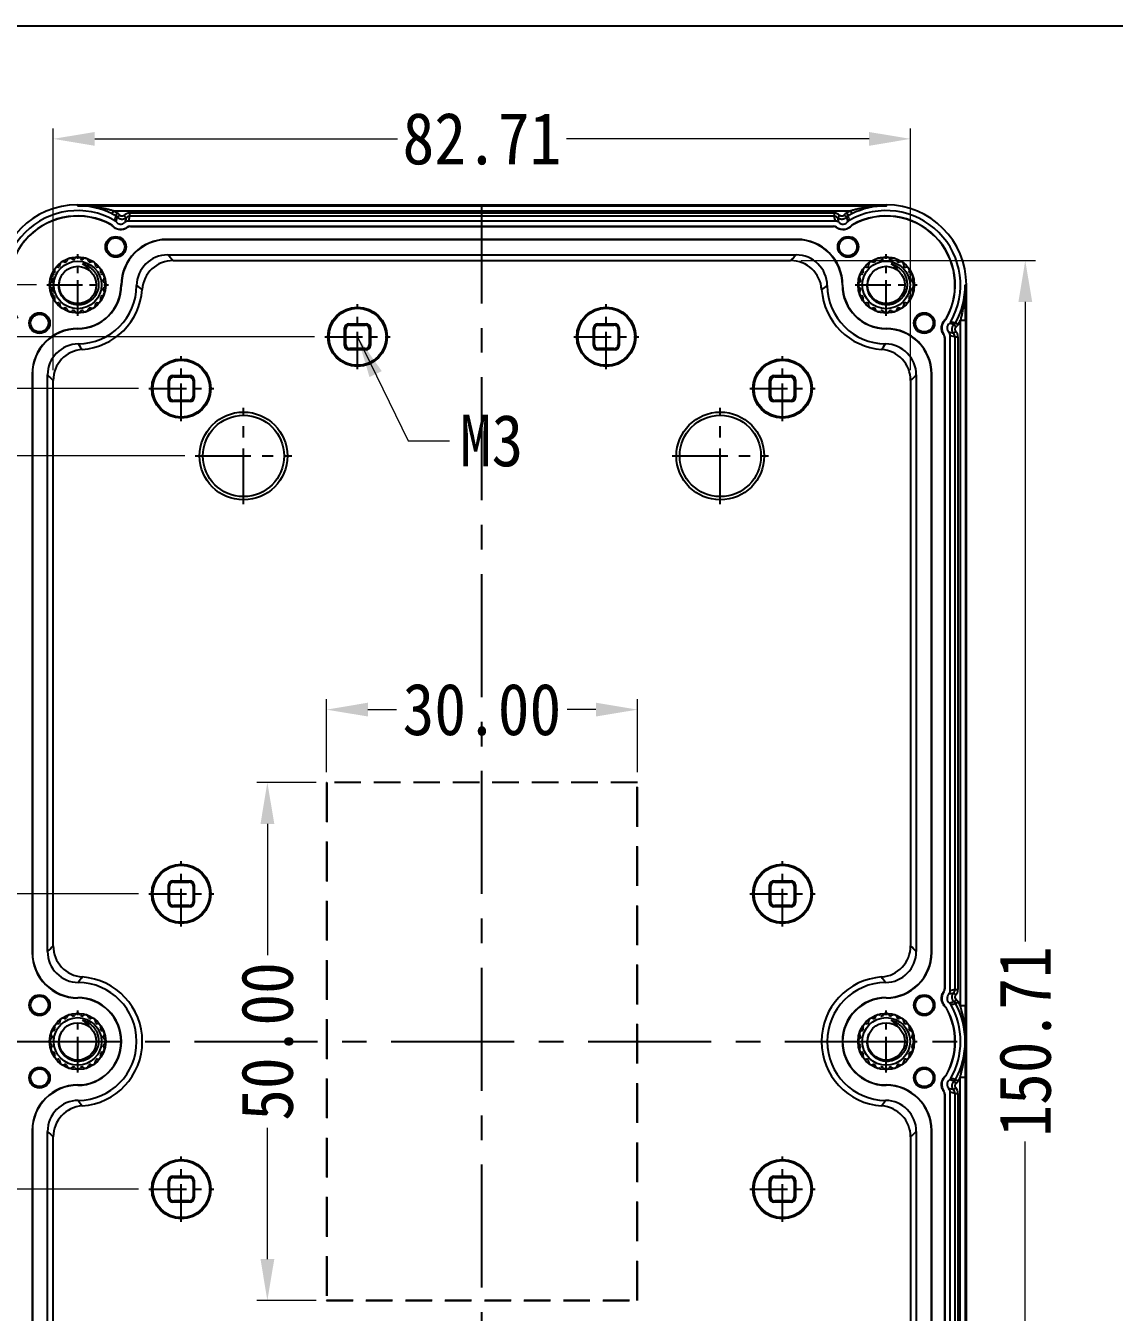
# Model space of a CAD drawing. Header units: millimetres. Extents: x 832 to 1628, y -1651 to -1095.
# Drawn here: x 1277.4 to 1382.4, y -1218.9 to -1094.7 of the extents above; entities that cross this region are included whole.
import ezdxf

# ---------------------------------------------------------------- set-up
doc = ezdxf.new("R2010")
doc.units = ezdxf.units.MM
doc.linetypes.add('CENTER', pattern=[50.8, 31.75, -6.35, 6.35, -6.35])
doc.linetypes.add('HIDDEN', pattern=[9.525, 6.35, -3.175])
doc.layers.add('dim', color=3, linetype='Continuous', lineweight=9)
doc.styles.add('FFS', font='simfang0.ttf', dxfattribs={"width": 0.9})
doc.dimstyles.new('YanXiu', dxfattribs={"dimtxt": 2.5, "dimasz": 2.2, "dimexe": 1, "dimexo": 0.6, "dimgap": 0.66, "dimtad": 0, "dimzin": 1, "dimdsep": 46, "dimtxsty": 'FFS', "dimcen": 0, "dimclrd": 256, "dimclre": 131, "dimclrt": 42, "dimazin": 0, "dimtfac": 1, "dimtofl": 0, "dimtmove": 0, "dimatfit": 3, "dimfxl": 1, "dimlwd": 5, "dimlwe": 5, "dimarcsym": 0})

# ---------------------------------------------------------------- blocks, each defined once
blk = doc.blocks.new('*D57')
at = {"layer": 'Defpoints', "color": 0}
for p in [(-15, 25), (-20.7, -25), (-15, -25)]:
    blk.add_point(p, dxfattribs=at)
at = {"layer": 'dim', "color": 131, "lineweight": 5}
for p, q in [((-16, 25), (-21.7, 25)), ((-16, -25), (-21.7, -25))]:
    blk.add_line(p, q, dxfattribs=at)
at = {"layer": 'dim', "lineweight": 5}
for p, q in [((-20.7, 21), (-20.7, 8.32)), ((-20.7, -21), (-20.7, -8.32))]:
    blk.add_line(p, q, dxfattribs=at)
at = {"layer": 'dim'}
for points in [[(-21.36, 21), (-20.03, 21), (-20.7, 25)], [(-21.36, -21), (-20.03, -21), (-20.7, -25)]]:
    blk.add_solid(points, dxfattribs=at)
at = {"layer": 'dim', "color": 42, "insert": (-20.7, 0), "char_height": 5, "attachment_point": 5, "rotation": 90, "style": 'FFS'}
blk.add_mtext('50.00', dxfattribs=at)
blk = doc.blocks.new('*D58')
at = {"layer": 'Defpoints', "color": 0}
for p in [(15, 32.02), (-15, 25), (15, 25)]:
    blk.add_point(p, dxfattribs=at)
at = {"layer": 'dim', "color": 131, "lineweight": 5}
for p, q in [((-15, 26), (-15, 33.02)), ((15, 26), (15, 33.02))]:
    blk.add_line(p, q, dxfattribs=at)
at = {"layer": 'dim', "lineweight": 5}
for p, q in [((-11, 32.02), (-8.24, 32.02)), ((11, 32.02), (8.24, 32.02))]:
    blk.add_line(p, q, dxfattribs=at)
at = {"layer": 'dim'}
for points in [[(-11, 32.69), (-11, 31.36), (-15, 32.02)], [(11, 32.69), (11, 31.36), (15, 32.02)]]:
    blk.add_solid(points, dxfattribs=at)
at = {"layer": 'dim', "color": 42, "insert": (0, 32.02), "char_height": 5, "attachment_point": 5, "style": 'FFS'}
blk.add_mtext('30.00', dxfattribs=at)
blk = doc.blocks.new('*D59')
at = {"layer": 'Defpoints', "color": 0}
for p in [(-32.14, 14.25), (-52.06, -14.25), (-32.14, -14.25)]:
    blk.add_point(p, dxfattribs=at)
at = {"layer": 'dim', "color": 131, "lineweight": 5}
for p, q in [((-33.14, 14.25), (-53.06, 14.25)), ((-33.14, -14.25), (-53.06, -14.25))]:
    blk.add_line(p, q, dxfattribs=at)
at = {"layer": 'dim', "lineweight": 5}
for p, q in [((-52.06, 10.25), (-52.06, 8.36)), ((-52.06, -10.25), (-52.06, -8.36))]:
    blk.add_line(p, q, dxfattribs=at)
at = {"layer": 'dim'}
for points in [[(-52.72, 10.25), (-51.39, 10.25), (-52.06, 14.25)], [(-52.72, -10.25), (-51.39, -10.25), (-52.06, -14.25)]]:
    blk.add_solid(points, dxfattribs=at)
at = {"layer": 'dim', "color": 42, "insert": (-52.06, 0), "char_height": 5, "attachment_point": 5, "rotation": 90, "style": 'FFS'}
blk.add_mtext('28.50', dxfattribs=at)
blk = doc.blocks.new('*D60')
at = {"layer": 'Defpoints', "color": 0}
for p in [(-27.66, 56.5), (-58.56, -56.5), (-27.66, -56.5)]:
    blk.add_point(p, dxfattribs=at)
at = {"layer": 'dim', "color": 131, "lineweight": 5}
for p, q in [((-28.66, 56.5), (-59.56, 56.5)), ((-28.66, -56.5), (-59.56, -56.5))]:
    blk.add_line(p, q, dxfattribs=at)
at = {"layer": 'dim', "lineweight": 5}
for p, q in [((-58.56, 52.5), (-58.56, 9.84)), ((-58.56, -52.5), (-58.56, -9.84))]:
    blk.add_line(p, q, dxfattribs=at)
at = {"layer": 'dim'}
for points in [[(-59.22, 52.5), (-57.89, 52.5), (-58.56, 56.5)], [(-59.22, -52.5), (-57.89, -52.5), (-58.56, -56.5)]]:
    blk.add_solid(points, dxfattribs=at)
at = {"layer": 'dim', "color": 42, "insert": (-58.56, 0), "char_height": 5, "attachment_point": 5, "rotation": 90, "style": 'FFS'}
blk.add_mtext('113.00', dxfattribs=at)
blk = doc.blocks.new('*D61')
at = {"layer": 'Defpoints', "color": 0}
for p in [(-32.14, 63), (-65.06, -63), (-32.14, -63)]:
    blk.add_point(p, dxfattribs=at)
at = {"layer": 'dim', "color": 131, "lineweight": 5}
for p, q in [((-33.14, 63), (-66.06, 63)), ((-33.14, -63), (-66.06, -63))]:
    blk.add_line(p, q, dxfattribs=at)
at = {"layer": 'dim', "lineweight": 5}
for p, q in [((-65.06, 59), (-65.06, 9.84)), ((-65.06, -59), (-65.06, -9.84))]:
    blk.add_line(p, q, dxfattribs=at)
at = {"layer": 'dim'}
for points in [[(-65.72, 59), (-64.39, 59), (-65.06, 63)], [(-65.72, -59), (-64.39, -59), (-65.06, -63)]]:
    blk.add_solid(points, dxfattribs=at)
at = {"layer": 'dim', "color": 42, "insert": (-65.06, 0), "char_height": 5, "attachment_point": 5, "rotation": 90, "style": 'FFS'}
blk.add_mtext('126.00', dxfattribs=at)
blk = doc.blocks.new('*D62')
at = {"layer": 'Defpoints', "color": 0}
for p in [(-15.14, 68), (-71.56, -68), (-15.14, -68)]:
    blk.add_point(p, dxfattribs=at)
at = {"layer": 'dim', "color": 131, "lineweight": 5}
for p, q in [((-16.14, 68), (-72.56, 68)), ((-16.14, -68), (-72.56, -68))]:
    blk.add_line(p, q, dxfattribs=at)
at = {"layer": 'dim', "lineweight": 5}
for p, q in [((-71.56, 64), (-71.56, 9.84)), ((-71.56, -64), (-71.56, -9.84))]:
    blk.add_line(p, q, dxfattribs=at)
at = {"layer": 'dim'}
for points in [[(-72.22, 64), (-70.89, 64), (-71.56, 68)], [(-72.22, -64), (-70.89, -64), (-71.56, -68)]]:
    blk.add_solid(points, dxfattribs=at)
at = {"layer": 'dim', "color": 42, "insert": (-71.56, 0), "char_height": 5, "attachment_point": 5, "rotation": 90, "style": 'FFS'}
blk.add_mtext('136.00', dxfattribs=at)
blk = doc.blocks.new('*D63')
at = {"layer": 'Defpoints', "color": 0}
for p in [(-41.98, 73), (-78.06, -73), (-41.98, -73)]:
    blk.add_point(p, dxfattribs=at)
at = {"layer": 'dim', "color": 131, "lineweight": 5}
for p, q in [((-42.98, 73), (-79.06, 73)), ((-42.98, -73), (-79.06, -73))]:
    blk.add_line(p, q, dxfattribs=at)
at = {"layer": 'dim', "lineweight": 5}
for p, q in [((-78.06, 69), (-78.06, 9.84)), ((-78.06, -69), (-78.06, -9.84))]:
    blk.add_line(p, q, dxfattribs=at)
at = {"layer": 'dim'}
for points in [[(-78.72, 69), (-77.39, 69), (-78.06, 73)], [(-78.72, -69), (-77.39, -69), (-78.06, -73)]]:
    blk.add_solid(points, dxfattribs=at)
at = {"layer": 'dim', "color": 42, "insert": (-78.06, 0), "char_height": 5, "attachment_point": 5, "rotation": 90, "style": 'FFS'}
blk.add_mtext('146.00', dxfattribs=at)
blk = doc.blocks.new('*D68')
at = {"layer": 'Defpoints', "color": 0}
for p in [(29.78, 75.36), (52.42, 75.36), (29.78, -75.36)]:
    blk.add_point(p, dxfattribs=at)
at = {"layer": 'dim', "color": 131, "lineweight": 5}
for p, q in [((30.78, 75.36), (53.42, 75.36)), ((30.78, -75.36), (53.42, -75.36))]:
    blk.add_line(p, q, dxfattribs=at)
at = {"layer": 'dim', "lineweight": 5}
for p, q in [((52.42, 71.36), (52.42, 9.66)), ((52.42, -71.36), (52.42, -9.66))]:
    blk.add_line(p, q, dxfattribs=at)
at = {"layer": 'dim'}
for points in [[(51.76, 71.36), (53.09, 71.36), (52.42, 75.36)], [(51.76, -71.36), (53.09, -71.36), (52.42, -75.36)]]:
    blk.add_solid(points, dxfattribs=at)
at = {"layer": 'dim', "color": 42, "insert": (52.42, 0), "char_height": 5, "attachment_point": 5, "rotation": 90, "style": 'FFS'}
blk.add_mtext('150.71', dxfattribs=at)
blk = doc.blocks.new('*D69')
at = {"layer": 'Defpoints', "color": 0}
for p in [(-41.36, 87.1), (-41.36, 63.78), (41.36, 63.78)]:
    blk.add_point(p, dxfattribs=at)
at = {"layer": 'dim', "color": 131, "lineweight": 5}
for p, q in [((-41.36, 64.78), (-41.36, 88.1)), ((41.36, 64.78), (41.36, 88.1))]:
    blk.add_line(p, q, dxfattribs=at)
at = {"layer": 'dim', "lineweight": 5}
for p, q in [((-37.36, 87.1), (-8.15, 87.1)), ((37.36, 87.1), (8.15, 87.1))]:
    blk.add_line(p, q, dxfattribs=at)
at = {"layer": 'dim'}
for points in [[(-37.36, 87.76), (-37.36, 86.43), (-41.36, 87.1)], [(37.36, 87.76), (37.36, 86.43), (41.36, 87.1)]]:
    blk.add_solid(points, dxfattribs=at)
at = {"layer": 'dim', "color": 42, "insert": (0, 87.1), "char_height": 5, "attachment_point": 5, "style": 'FFS'}
blk.add_mtext('82.71', dxfattribs=at)
blk = doc.blocks.new('*u2')
at = {"color": 7}
for radius in [2.3, 1.8]:
    blk.add_circle((0, 0), radius, dxfattribs=at)
for centre, radius, start, end in [((-0.74, 2.27), 0.315, 48.2919, 167.7081), ((-0.43, 2.62), 0.15, 228.2919, 279.2779), ((-0.4, 2.62), 0.15, 278.7221, 329.7081), ((0, 2.38), 0.315, 30.2919, 149.7081), ((0.4, 2.62), 0.15, 210.2919, 261.2779), ((0.43, 2.62), 0.15, 260.7221, 311.7081), ((0.74, 2.27), 0.315, 12.2919, 131.7081), ((-1.93, 1.4), 0.315, 84.2919, 203.7081), ((-2.36, 1.21), 0.15, 332.7221, 23.7081), ((-1.88, 1.86), 0.15, 264.2919, 315.2779), ((0, 0), 2.5, 134.7221, 135.2779), ((-1.86, 1.88), 0.15, 314.7221, 5.7081), ((-1.4, 1.93), 0.315, 66.2919, 185.7081), ((-1.21, 2.36), 0.15, 246.2919, 297.2779), ((0, 0), 2.5, 116.7221, 117.2779), ((-1.19, 2.37), 0.15, 296.7221, 347.7081), ((0, 0), 2.5, 98.7221, 99.2779), ((0, 0), 2.5, 80.7221, 81.2779), ((1.19, 2.37), 0.15, 192.2919, 243.2779), ((0, 0), 2.5, 62.7221, 63.2779), ((1.21, 2.36), 0.15, 242.7221, 293.7081), ((1.4, 1.93), 0.315, 354.2919, 113.7081), ((1.86, 1.88), 0.15, 174.2919, 225.2779), ((0, 0), 2.5, 44.7221, 45.2779), ((1.88, 1.86), 0.15, 224.7221, 275.7081), ((1.93, 1.4), 0.315, 336.2919, 95.7081), ((2.36, 1.21), 0.15, 156.2919, 207.2779), ((-2.38, 0), 0.315, 120.2919, 239.7081), ((-2.27, 0.74), 0.315, 102.2919, 221.7081), ((-2.62, 0.4), 0.15, 300.2919, 351.2779), ((-2.62, 0.43), 0.15, 350.7221, 41.7081), ((0, 0), 2.5, 170.7221, 171.2779), ((-2.37, 1.19), 0.15, 282.2919, 333.2779), ((0, 0), 2.5, 152.7221, 153.2779), ((-0.02, -0.06), 1.81, 152.3755, 178.1396), ((0, 0), 2.5, 26.7221, 27.2779), ((2.37, 1.19), 0.15, 206.7221, 257.7081), ((2.27, 0.74), 0.315, 318.2919, 77.7081), ((2.62, 0.43), 0.15, 138.2919, 189.2779), ((0, 0), 2.5, 8.7221, 9.2779), ((2.62, 0.4), 0.15, 188.7221, 239.7081), ((2.38, 0), 0.315, 300.2919, 59.7081), ((-2.27, -0.74), 0.315, 138.2919, 257.7081), ((-2.62, -0.4), 0.15, 8.7221, 59.7081), ((-2.62, -0.43), 0.15, 318.2919, 9.2779), ((0, 0), 2.5, 188.7221, 189.2779), ((-2.37, -1.19), 0.15, 26.7221, 77.7081), ((0, 0), 2.5, 206.7221, 207.2779), ((-2.36, -1.21), 0.15, 336.2919, 27.2779), ((2.36, -1.21), 0.15, 152.7221, 203.7081), ((0, 0), 2.5, 332.7221, 333.2779), ((2.37, -1.19), 0.15, 102.2919, 153.2779), ((2.27, -0.74), 0.315, 282.2919, 41.7081), ((2.62, -0.4), 0.15, 120.2919, 171.2779), ((0, 0), 2.5, 350.7221, 351.2779), ((2.62, -0.43), 0.15, 170.7221, 221.7081), ((-1.93, -1.4), 0.315, 156.2919, 275.7081), ((-1.88, -1.86), 0.15, 44.7221, 95.7081), ((0, 0), 2.5, 224.7221, 225.2779), ((-1.86, -1.88), 0.15, 354.2919, 45.2779), ((-1.4, -1.93), 0.315, 174.2919, 293.7081), ((-1.21, -2.36), 0.15, 62.7221, 113.7081), ((0, 0), 2.5, 242.7221, 243.2779), ((-1.19, -2.37), 0.15, 12.2919, 63.2779), ((-0.74, -2.27), 0.315, 192.2919, 311.7081), ((-0.43, -2.62), 0.15, 80.7221, 131.7081), ((0, 0), 2.5, 260.7221, 261.2779), ((-0.4, -2.62), 0.15, 30.2919, 81.2779), ((0.4, -2.62), 0.15, 98.7221, 149.7081), ((0, 0), 2.5, 278.7221, 279.2779), ((0.43, -2.62), 0.15, 48.2919, 99.2779), ((0.74, -2.27), 0.315, 228.2919, 347.7081), ((1.19, -2.37), 0.15, 116.7221, 167.7081), ((0, 0), 2.5, 296.7221, 297.2779), ((1.21, -2.36), 0.15, 66.2919, 117.2779), ((1.4, -1.93), 0.315, 246.2919, 5.7081), ((1.86, -1.88), 0.15, 134.7221, 185.7081), ((0, 0), 2.5, 314.7221, 315.2779), ((1.88, -1.86), 0.15, 84.2919, 135.2779), ((1.93, -1.4), 0.315, 264.2919, 23.7081), ((0, -2.38), 0.315, 210.2919, 329.7081)]:
    blk.add_arc(centre, radius, start, end, dxfattribs=at)
for points, start_tangent, end_tangent in [([(0.47, 2.05), (0.76, 1.95), (1.04, 1.81), (1.29, 1.62), (1.51, 1.41), (1.69, 1.17), (1.84, 0.9), (1.94, 0.61), (2, 0.3), (2.02, 0)], (0.968084, -0.250628), (-0.030097, -0.999547)), ([(1.12, 1.41), (1, 1.59), (0.84, 1.76), (0.67, 1.91), (0.47, 2.05)], (-0.515868, 0.856668), (-0.861506, 0.507748)), ([(2.02, 0), (1.98, -0.33), (1.89, -0.65), (1.75, -0.94), (1.56, -1.21), (1.34, -1.44), (1.08, -1.63), (0.79, -1.78), (0.49, -1.88), (0.18, -1.92), (-0.14, -1.91), (-0.45, -1.85), (-0.74, -1.75), (-1.02, -1.59), (-1.26, -1.39), (-1.46, -1.16), (-1.63, -0.9), (-1.74, -0.61), (-1.81, -0.31), (-1.83, 0)], (-0.030097, -0.999547), (0.033238, 0.999447))]:
    blk.add_spline(points, degree=3, dxfattribs=dict(at, start_tangent=start_tangent, end_tangent=end_tangent))
blk = doc.blocks.new('u179')
at = {"color": 7}
for p, q in [((-39.018, 80.738), (-39.018, 80.642)), ((-39.018, 80.738), (39.018, 80.738)), ((-39.018, 80.642), (39, 80.642)), ((-35.558, 80.142), (-35.688, 79.872)), ((-35.558, 80.142), (35.558, 80.142)), ((-35.188, 79.952), (-35.332, 79.689)), ((-35.295, 79.099), (-35.176, 79.555)), ((-34.938, 79.738), (-35.176, 79.555)), ((-34.536, 79.707), (-34.329, 79.49)), ((-34.329, 79.49), (-34.448, 79.035)), ((-33.984, 79.628), (-34.103, 79.173)), ((-33.984, 79.928), (-33.984, 79.628)), ((33.984, 79.928), (-33.984, 79.928)), ((33.984, 79.628), (-33.984, 79.628)), ((33.984, 79.928), (33.984, 79.628)), ((34.103, 79.173), (33.984, 79.628)), ((34.536, 79.707), (34.329, 79.49)), ((34.448, 79.035), (34.329, 79.49)), ((34.938, 79.738), (35.176, 79.555)), ((35.176, 79.555), (35.295, 79.099)), ((35.188, 79.952), (35.332, 79.689)), ((35.558, 80.142), (35.688, 79.872)), ((-35.777, 78.831), (-35.791, 78.814)), ((-35.645, 78.725), (-35.659, 78.709)), ((-34.22, 78.567), (-34.211, 78.547)), ((34.103, 79.173), (-34.103, 79.173)), ((-33.926, 78.662), (33.926, 78.662)), ((-33.919, 78.641), (33.919, 78.641)), ((34.22, 78.567), (34.211, 78.547)), ((35.645, 78.725), (35.659, 78.709)), ((35.777, 78.831), (35.791, 78.814)), ((-30.4, 77.369), (-30.4, 77.395)), ((30.4, 77.395), (-30.4, 77.395)), ((30.4, 77.369), (-30.4, 77.369)), ((30.4, 77.369), (30.4, 77.395)), ((-30.313, 75.907), (30.313, 75.907)), ((-29.785, 75.357), (29.785, 75.357)), ((-34.774, 72.998), (-34.8, 72.998)), ((34.774, 72.998), (34.8, 72.998)), ((46.628, 73), (46.738, 73)), ((46.738, -73), (46.738, 73)), ((44.725, 69.645), (44.709, 69.659)), ((44.831, 69.777), (44.814, 69.791)), ((46.142, 69.558), (46.142, 3.442)), ((46.642, 69.558), (46.142, 69.558)), ((46.642, 69.558), (46.642, 3.442)), ((-38.998, 68.774), (-38.998, 68.8)), ((-13.25, 67.15), (-13.25, 68.85)), ((-13.137, 68.737), (-13.25, 68.85)), ((-13.137, 67.263), (-13.137, 68.737)), ((-12.737, 69.137), (-12.85, 69.25)), ((-12.85, 69.25), (-11.15, 69.25)), ((-12.737, 69.137), (-11.263, 69.137)), ((-11.263, 69.137), (-11.15, 69.25)), ((-10.863, 68.737), (-10.75, 68.85)), ((-10.863, 68.737), (-10.863, 67.263)), ((-10.75, 68.85), (-10.75, 67.15)), ((10.75, 67.15), (10.75, 68.85)), ((10.863, 68.737), (10.75, 68.85)), ((10.863, 67.263), (10.863, 68.737)), ((11.263, 69.137), (11.15, 69.25)), ((11.15, 69.25), (12.85, 69.25)), ((11.263, 69.137), (12.737, 69.137)), ((12.737, 69.137), (12.85, 69.25)), ((13.137, 68.737), (13.25, 68.85)), ((13.137, 68.737), (13.137, 67.263)), ((13.25, 68.85), (13.25, 67.15)), ((38.998, 68.774), (38.998, 68.8)), ((45.49, 68.329), (45.035, 68.448)), ((45.555, 69.176), (45.099, 69.295)), ((45.49, 68.329), (45.707, 68.536)), ((45.555, 69.176), (45.738, 68.938)), ((45.689, 69.332), (45.952, 69.188)), ((-13.137, 67.263), (-13.25, 67.15)), ((-10.863, 67.263), (-10.75, 67.15)), ((10.863, 67.263), (10.75, 67.15)), ((13.137, 67.263), (13.25, 67.15)), ((44.567, 68.22), (44.547, 68.211)), ((44.641, 67.919), (44.641, 5.081)), ((44.662, 67.926), (44.662, 5.074)), ((45.173, 4.897), (45.173, 68.103)), ((45.628, 67.984), (45.173, 68.103)), ((45.628, 67.984), (45.628, 5.016)), ((45.628, 67.984), (45.928, 67.984)), ((45.928, 67.984), (45.928, 5.016)), ((-12.737, 66.863), (-12.85, 66.75)), ((-11.15, 66.75), (-12.85, 66.75)), ((-11.263, 66.863), (-12.737, 66.863)), ((-11.263, 66.863), (-11.15, 66.75)), ((11.263, 66.863), (11.15, 66.75)), ((12.85, 66.75), (11.15, 66.75)), ((12.737, 66.863), (11.263, 66.863)), ((12.737, 66.863), (12.85, 66.75)), ((-43.395, 64.4), (-43.395, 8.6)), ((-43.369, 64.4), (-43.395, 64.4)), ((-43.369, 64.4), (-43.369, 8.6)), ((-41.907, 8.687), (-41.907, 64.313)), ((-41.357, 9.215), (-41.357, 63.785)), ((-30.137, 63.737), (-30.25, 63.85)), ((-30.25, 62.15), (-30.25, 63.85)), ((-30.137, 62.263), (-30.137, 63.737)), ((-29.737, 64.137), (-29.85, 64.25)), ((-29.85, 64.25), (-28.15, 64.25)), ((-29.737, 64.137), (-28.263, 64.137)), ((-28.263, 64.137), (-28.15, 64.25)), ((-27.863, 63.737), (-27.75, 63.85)), ((-27.863, 63.737), (-27.863, 62.263)), ((-27.75, 63.85), (-27.75, 62.15)), ((27.75, 62.15), (27.75, 63.85)), ((27.863, 63.737), (27.75, 63.85)), ((27.863, 62.263), (27.863, 63.737)), ((28.15, 64.25), (29.85, 64.25)), ((28.263, 64.137), (28.15, 64.25)), ((28.263, 64.137), (29.737, 64.137)), ((29.737, 64.137), (29.85, 64.25)), ((30.137, 63.737), (30.25, 63.85)), ((30.137, 63.737), (30.137, 62.263)), ((30.25, 63.85), (30.25, 62.15)), ((41.357, 63.785), (41.357, 9.215)), ((41.907, 64.313), (41.907, 8.687)), ((43.369, 8.6), (43.369, 64.4)), ((43.369, 64.4), (43.395, 64.4)), ((43.395, 8.6), (43.395, 64.4)), ((-30.137, 62.263), (-30.25, 62.15)), ((-27.863, 62.263), (-27.75, 62.15)), ((27.863, 62.263), (27.75, 62.15)), ((30.137, 62.263), (30.25, 62.15)), ((-29.737, 61.863), (-29.85, 61.75)), ((-28.15, 61.75), (-29.85, 61.75)), ((-28.263, 61.863), (-29.737, 61.863)), ((-28.263, 61.863), (-28.15, 61.75)), ((28.263, 61.863), (28.15, 61.75)), ((29.85, 61.75), (28.15, 61.75)), ((29.737, 61.863), (28.263, 61.863)), ((29.737, 61.863), (29.85, 61.75)), ((-30.137, 14.987), (-30.25, 15.1)), ((-30.25, 13.4), (-30.25, 15.1)), ((-30.137, 13.513), (-30.137, 14.987)), ((-29.737, 15.387), (-29.85, 15.5)), ((-29.85, 15.5), (-28.15, 15.5)), ((-29.737, 15.387), (-28.263, 15.387)), ((-28.263, 15.387), (-28.15, 15.5)), ((-27.863, 14.987), (-27.75, 15.1)), ((-27.863, 14.987), (-27.863, 13.513)), ((-27.75, 15.1), (-27.75, 13.4)), ((27.75, 13.4), (27.75, 15.1)), ((27.863, 14.987), (27.75, 15.1)), ((27.863, 13.513), (27.863, 14.987)), ((28.15, 15.5), (29.85, 15.5)), ((28.263, 15.387), (28.15, 15.5)), ((28.263, 15.387), (29.737, 15.387)), ((29.737, 15.387), (29.85, 15.5)), ((30.137, 14.987), (30.25, 15.1)), ((30.137, 14.987), (30.137, 13.513)), ((30.25, 15.1), (30.25, 13.4)), ((-30.137, 13.513), (-30.25, 13.4)), ((-29.737, 13.113), (-29.85, 13)), ((-28.15, 13), (-29.85, 13)), ((-28.263, 13.113), (-29.737, 13.113)), ((-28.263, 13.113), (-28.15, 13)), ((-27.863, 13.513), (-27.75, 13.4)), ((27.863, 13.513), (27.75, 13.4)), ((28.263, 13.113), (28.15, 13)), ((29.85, 13), (28.15, 13)), ((29.737, 13.113), (28.263, 13.113)), ((29.737, 13.113), (29.85, 13)), ((30.137, 13.513), (30.25, 13.4)), ((-43.369, 8.6), (-43.395, 8.6)), ((43.369, 8.6), (43.395, 8.6)), ((45.628, 5.016), (45.173, 4.897)), ((45.628, 5.016), (45.928, 5.016)), ((-38.998, 4.226), (-38.998, 4.2)), ((38.998, 4.226), (38.998, 4.2)), ((44.567, 4.78), (44.547, 4.789)), ((45.49, 4.671), (45.035, 4.552)), ((45.555, 3.824), (45.099, 3.705)), ((45.49, 4.671), (45.707, 4.464)), ((45.555, 3.824), (45.738, 4.062)), ((45.689, 3.668), (45.952, 3.812)), ((44.725, 3.355), (44.709, 3.341)), ((44.831, 3.223), (44.814, 3.209)), ((46.642, 3.442), (46.142, 3.442)), ((44.725, -3.355), (44.709, -3.341)), ((44.831, -3.223), (44.814, -3.209)), ((45.555, -3.824), (45.099, -3.705)), ((45.689, -3.668), (45.952, -3.812)), ((46.142, -69.558), (46.142, -3.442)), ((46.142, -3.442), (46.642, -3.442)), ((46.642, -69.558), (46.642, -3.442)), ((-38.998, -4.226), (-38.998, -4.2)), ((38.998, -4.226), (38.998, -4.2)), ((44.567, -4.78), (44.547, -4.789)), ((45.49, -4.671), (45.035, -4.552)), ((45.173, -68.103), (45.173, -4.897)), ((45.628, -5.016), (45.173, -4.897)), ((45.49, -4.671), (45.707, -4.464)), ((45.555, -3.824), (45.738, -4.062)), ((44.641, -5.081), (44.641, -67.919)), ((44.662, -5.074), (44.662, -67.926)), ((45.628, -5.016), (45.628, -67.984)), ((45.628, -5.016), (45.928, -5.016)), ((45.928, -5.016), (45.928, -67.984)), ((-43.369, -8.6), (-43.395, -8.6)), ((-43.395, -8.6), (-43.395, -64.4)), ((-43.369, -8.6), (-43.369, -64.4)), ((-41.907, -64.313), (-41.907, -8.687)), ((41.907, -8.687), (41.907, -64.313)), ((43.369, -64.4), (43.369, -8.6)), ((43.369, -8.6), (43.395, -8.6)), ((43.395, -64.4), (43.395, -8.6)), ((-41.357, -63.785), (-41.357, -9.215)), ((41.357, -9.215), (41.357, -63.785)), ((-30.137, -13.513), (-30.25, -13.4)), ((-30.25, -15.1), (-30.25, -13.4)), ((-30.137, -14.987), (-30.137, -13.513)), ((-29.737, -13.113), (-29.85, -13)), ((-29.85, -13), (-28.15, -13)), ((-29.737, -13.113), (-28.263, -13.113)), ((-28.263, -13.113), (-28.15, -13)), ((-27.863, -13.513), (-27.75, -13.4)), ((-27.863, -13.513), (-27.863, -14.987)), ((-27.75, -13.4), (-27.75, -15.1)), ((27.75, -15.1), (27.75, -13.4)), ((27.863, -13.513), (27.75, -13.4)), ((27.863, -14.987), (27.863, -13.513)), ((28.15, -13), (29.85, -13)), ((28.263, -13.113), (28.15, -13)), ((28.263, -13.113), (29.737, -13.113)), ((29.737, -13.113), (29.85, -13)), ((30.137, -13.513), (30.25, -13.4)), ((30.137, -13.513), (30.137, -14.987)), ((30.25, -13.4), (30.25, -15.1)), ((-30.137, -14.987), (-30.25, -15.1)), ((-29.737, -15.387), (-29.85, -15.5)), ((-28.15, -15.5), (-29.85, -15.5)), ((-28.263, -15.387), (-29.737, -15.387)), ((-28.263, -15.387), (-28.15, -15.5)), ((-27.863, -14.987), (-27.75, -15.1)), ((27.863, -14.987), (27.75, -15.1)), ((28.263, -15.387), (28.15, -15.5)), ((29.85, -15.5), (28.15, -15.5)), ((29.737, -15.387), (28.263, -15.387)), ((29.737, -15.387), (29.85, -15.5)), ((30.137, -14.987), (30.25, -15.1))]:
    blk.add_line(p, q, dxfattribs=at)
at = {"color": 1, "linetype": 'CENTER', "ltscale": 0.373905}
for p, q in [((0, -80.738), (0, 80.738)), ((-46.738, 0), (46.738, 0))]:
    blk.add_line(p, q, dxfattribs=at)
at = {"color": 1, "linetype": 'CENTER', "ltscale": 0.10854}
for p, q in [((-39, 70.015), (-39, 75.985)), ((39, 70.015), (39, 75.985)), ((-41.985, 73), (-36.015, 73)), ((36.015, 73), (41.985, 73)), ((-39, -2.985), (-39, 2.985)), ((39, -2.985), (39, 2.985)), ((-41.985, 0), (-36.015, 0)), ((36.015, 0), (41.985, 0))]:
    blk.add_line(p, q, dxfattribs=at)
at = {"color": 1, "linetype": 'CENTER', "ltscale": 0.114189}
for p, q in [((-12, 64.86), (-12, 71.14)), ((12, 64.86), (12, 71.14)), ((-15.14, 68), (-8.86, 68)), ((8.86, 68), (15.14, 68)), ((-29, 59.86), (-29, 66.14)), ((29, 59.86), (29, 66.14)), ((-32.14, 63), (-25.86, 63)), ((25.86, 63), (32.14, 63)), ((-29, 11.11), (-29, 17.39)), ((29, 11.11), (29, 17.39)), ((-32.14, 14.25), (-25.86, 14.25)), ((25.86, 14.25), (32.14, 14.25)), ((-29, -17.39), (-29, -11.11)), ((29, -17.39), (29, -11.11)), ((-32.14, -14.25), (-25.86, -14.25)), ((25.86, -14.25), (32.14, -14.25))]:
    blk.add_line(p, q, dxfattribs=at)
at = {"color": 1, "linetype": 'CENTER', "ltscale": 0.169433}
for p, q in [((-23, 51.841), (-23, 61.159)), ((23, 51.841), (23, 61.159)), ((-27.659, 56.5), (-18.341, 56.5)), ((18.341, 56.5), (27.659, 56.5))]:
    blk.add_line(p, q, dxfattribs=at)
at = {"color": 3, "linetype": 'HIDDEN', "ltscale": 0.4}
for p, q in [((15, 25), (-15, 25)), ((14.974, 24.974), (-14.974, 24.974)), ((-15, -25), (15, -25)), ((-14.974, -24.974), (14.974, -24.974))]:
    blk.add_line(p, q, dxfattribs=at)
at = {"color": 3, "linetype": 'HIDDEN', "ltscale": 0.6}
for p, q in [((-15, 25), (-15, -25)), ((-14.974, 24.974), (-14.974, -24.974)), ((14.974, -24.974), (14.974, 24.974)), ((15, -25), (15, 25))]:
    blk.add_line(p, q, dxfattribs=at)
at = {"color": 3, "linetype": 'HIDDEN'}
for p, q in [((-15, 25), (-14.974, 24.974)), ((15, 25), (14.974, 24.974)), ((-15, -25), (-14.974, -24.974)), ((15, -25), (14.974, -24.974))]:
    blk.add_line(p, q, dxfattribs=at)
at = {"color": 7}
for centre, radius in [((-35.323, 76.677), 1), ((-35.323, 76.677), 0.86), ((35.323, 76.677), 1), ((35.323, 76.677), 0.86), ((-39, 73), 2.713), ((39, 73), 2.713), ((-12, 68), 2.855), ((12, 68), 2.855), ((-42.677, 69.323), 1), ((-42.677, 69.323), 0.86), ((-12, 68), 2.75), ((12, 68), 2.75), ((42.677, 69.323), 1), ((42.677, 69.323), 0.86), ((-29, 63), 2.855), ((29, 63), 2.855), ((-29, 63), 2.75), ((29, 63), 2.75), ((-23, 56.5), 4.236), ((-23, 56.5), 3.921), ((23, 56.5), 4.236), ((23, 56.5), 3.921), ((-29, 14.25), 2.855), ((-29, 14.25), 2.75), ((29, 14.25), 2.855), ((29, 14.25), 2.75), ((-42.677, 3.5), 1), ((-42.677, 3.5), 0.86), ((42.677, 3.5), 1), ((42.677, 3.5), 0.86), ((-39, 0), 2.713), ((39, 0), 2.713), ((-42.677, -3.5), 1), ((-42.677, -3.5), 0.86), ((42.677, -3.5), 1), ((42.677, -3.5), 0.86), ((-29, -14.25), 2.855), ((-29, -14.25), 2.75), ((29, -14.25), 2.855), ((29, -14.25), 2.75)]:
    blk.add_circle(centre, radius, dxfattribs=at)
for centre, radius, start, end in [((-39, 73), 7.738, 90.13232, 180), ((39, 73), 7.738, 0, 89.86768), ((-39, 73), 7.173, 60.26979, 209.73021), ((-39, 73), 6.662, 61.0698, 208.93024), ((-39, 73), 6.641, 61.10326, 208.89678), ((-39.051, 72.916), 7.726, 64.1946, 89.75041), ((-39, 73), 7.628, 61.26192, 64.26849), ((-39, 73), 7.928, 61.2621, 64.26849), ((4.032, 69.975), 40.545, 166.13865, 166.80753), ((-35.573, 79.25), 0.5, 37.50222, 61.25605), ((-35.573, 79.249), 0.801, 37.54096, 61.24578), ((-33.984, 79.128), 0.801, 90.01867, 133.60649), ((-33.984, 79.128), 0.5, 90.0137, 133.62709), ((33.984, 79.128), 0.801, 46.39334, 89.98149), ((33.984, 79.128), 0.5, 46.36487, 89.98618), ((35.573, 79.249), 0.801, 118.75424, 142.45903), ((35.573, 79.25), 0.5, 118.74395, 142.49616), ((39, 73), 7.928, 115.73151, 118.7379), ((39, 73), 7.628, 115.73151, 118.73808), ((-3.41, 70.125), 39.905, 13.18711, 13.86672), ((39, 73), 7.173, 330.26979, 119.73021), ((39.052, 72.916), 7.726, 90.38469, 115.80486), ((39, 73), 6.662, 331.06976, 118.9302), ((39, 73), 6.641, 331.10322, 118.89674), ((-36.032, 78.377), 0.5, 41.68425, 61.10334), ((-36.019, 78.393), 0.5, 41.55408, 61.06988), ((-35.691, 78.794), 0.5, 37.54655, 60.26952), ((-34.103, 78.673), 0.5, 90.00115, 133.62401), ((-33.926, 78.162), 0.5, 89.99942, 125.94281), ((-33.919, 78.142), 0.5, 89.99943, 125.69915), ((-43.748, 75.479), 10.325, 17.83702, 17.95921), ((43.748, 75.479), 10.325, 162.04079, 162.16298), ((33.919, 78.142), 0.5, 54.30085, 90.00057), ((33.926, 78.162), 0.5, 54.05719, 90.00058), ((34.103, 78.673), 0.5, 46.37599, 89.99885), ((35.691, 78.794), 0.5, 119.73048, 142.45347), ((36.019, 78.393), 0.5, 118.93012, 138.44591), ((36.032, 78.377), 0.5, 118.89666, 138.31574), ((-30.4, 72.995), 4.4, 90, 179.96848), ((-30.4, 72.995), 4.374, 90, 179.96848), ((30.4, 72.995), 4.4, 0.03152, 90), ((30.4, 72.995), 4.374, 0.03152, 90), ((-30.313, 72.908), 2.999, 89.99662, 179.3926), ((-48.702, 57.721), 25.863, 42.993, 44.68176), ((48.702, 57.721), 25.863, 135.31824, 137.007), ((30.313, 72.908), 2.999, 0.6074, 90.00338), ((-29.785, 72.358), 2.999, 89.99721, 176.01489), ((29.785, 72.358), 2.999, 3.98512, 90.00279), ((-39, 73), 4.226, 270.03152, 359.96848), ((-39, 73), 4.2, 270.03152, 359.96848), ((-39, 73), 5.688, 270.61078, 359.38922), ((-39, 73), 6.238, 273.98792, 356.01208), ((-41.121, 61.174), 14.121, 53.78044, 56.42754), ((41.121, 61.174), 14.121, 123.57246, 126.21956), ((39, 73), 6.238, 183.98792, 266.01208), ((39, 73), 5.688, 180.61078, 269.38922), ((39, 73), 4.226, 180.03152, 269.96848), ((39, 73), 4.2, 180.03152, 269.96848), ((39, 73), 7.628, 331.2621, 0.00036), ((-517.675, 68.958), 564.318, 0.0609, 0.41038), ((44.377, 70.032), 0.5, 311.68596, 331.10329), ((44.393, 70.019), 0.5, 311.55578, 331.06983), ((39, 73), 7.928, 331.2621, 334.26883), ((-38.995, 64.4), 4.4, 90.03152, 180), ((-38.995, 64.4), 4.374, 90.03152, 180), ((38.995, 64.4), 4.4, 0, 89.96848), ((38.995, 64.4), 4.374, 0, 89.96848), ((44.673, 68.103), 0.5, 0.00115, 43.62401), ((44.794, 69.691), 0.5, 307.54655, 330.26952), ((36.004, 30.078), 40.431, 76.1403, 76.81108), ((45.128, 67.984), 0.5, 0.00579, 43.63064), ((45.25, 69.573), 0.5, 307.51929, 331.25866), ((45.128, 67.984), 0.8, 0.00171, 43.62377), ((45.25, 69.573), 0.8, 307.5253, 331.26144), ((-38.908, 64.313), 2.999, 90.6074, 180.00338), ((-27.174, 75.121), 14.121, 213.57246, 216.21956), ((27.174, 75.121), 14.121, 323.78044, 326.42754), ((38.908, 64.313), 2.999, 359.99661, 89.39261), ((44.142, 67.919), 0.5, 359.99943, 35.70079), ((44.162, 67.926), 0.5, 359.99942, 35.94437), ((41.478, 77.749), 10.326, 287.83735, 287.95952), ((-38.358, 63.785), 2.999, 93.98512, 180.00279), ((38.358, 63.785), 2.999, 359.99721, 86.01489), ((-23.721, 82.702), 25.863, 225.31824, 227.007), ((23.721, 82.702), 25.863, 312.993, 314.68176), ((-23.703, -9.72), 25.889, 132.99384, 134.68092), ((-38.358, 9.215), 2.999, 179.99721, 266.01489), ((38.358, 9.215), 2.999, 273.98511, 0.00278), ((23.703, -9.72), 25.889, 45.31908, 47.00616), ((-38.995, 8.6), 4.4, 180, 269.96848), ((-38.995, 8.6), 4.374, 180, 269.96848), ((-38.908, 8.687), 2.999, 179.99661, 269.3926), ((38.908, 8.687), 2.999, 270.60739, 0.0034), ((38.995, 8.6), 4.4, 270.03152, 0), ((38.995, 8.6), 4.374, 270.03152, 0), ((-27.158, -2.132), 14.14, 143.78221, 146.42577), ((-39, 0), 6.238, 273.98792, 86.01208), ((39, 0), 6.238, 93.98792, 266.01208), ((27.158, -2.132), 14.14, 33.57423, 36.21779), ((-39, 0), 5.688, 270.61078, 89.38922), ((39, 0), 5.688, 90.61078, 269.38922), ((44.142, 5.081), 0.5, 324.30068, 0.00057), ((44.162, 5.074), 0.5, 324.05702, 0.00058), ((41.479, -4.747), 10.324, 72.04081, 72.16301), ((45.128, 5.016), 0.5, 316.36889, 359.99468), ((45.128, 5.016), 0.8, 316.37593, 359.99852), ((-39, 0), 4.226, 270.03152, 89.96848), ((-39, 0), 4.2, 270.03152, 89.96848), ((39, 0), 4.226, 90.03152, 269.96848), ((39, 0), 4.2, 90.03152, 269.96848), ((44.673, 4.897), 0.5, 316.37599, 359.99885), ((45.25, 3.427), 0.5, 28.74097, 52.48109), ((45.25, 3.427), 0.8, 28.73829, 52.47497), ((39, 0), 7.928, 25.73117, 28.7379), ((44.377, 2.968), 0.5, 28.89668, 48.31526), ((44.393, 2.981), 0.5, 28.93014, 48.44543), ((39, 0), 6.641, 331.10325, 28.89675), ((39, 0), 6.662, 331.06979, 28.93021), ((44.794, 3.309), 0.5, 29.73049, 52.45348), ((39, 0), 7.173, 330.26979, 29.73021), ((35.706, 44.161), 41.706, 283.19917, 283.84945), ((39, 0), 7.628, 331.2621, 28.7379), ((-560.996, 4.228), 607.639, 359.60131, 359.92587), ((-540.864, -4.142), 587.507, 0.068246, 0.403931), ((44.377, -2.968), 0.5, 311.68467, 331.10333), ((44.393, -2.981), 0.5, 311.5545, 331.06986), ((44.794, -3.309), 0.5, 307.54655, 330.26952), ((36.004, -42.922), 40.431, 76.1403, 76.81108), ((45.25, -3.427), 0.5, 307.51929, 331.25866), ((39, 0), 7.928, 331.2621, 334.26883), ((-38.995, -8.6), 4.4, 90.03152, 180), ((-38.995, -8.6), 4.374, 90.03152, 180), ((38.995, -8.6), 4.4, 0, 89.96848), ((38.995, -8.6), 4.374, 0, 89.96848), ((44.142, -5.081), 0.5, 359.99943, 35.6993), ((44.162, -5.074), 0.5, 359.99942, 35.94296), ((44.673, -4.897), 0.5, 0.00115, 43.62401), ((45.128, -5.016), 0.5, 0.00579, 43.63064), ((45.128, -5.016), 0.8, 0.00171, 43.62377), ((45.25, -3.427), 0.8, 307.5253, 331.26144), ((-38.908, -8.687), 2.999, 90.6074, 180.00339), ((-27.158, 2.132), 14.14, 213.57423, 216.21779), ((27.158, 2.132), 14.14, 323.78221, 326.42577), ((38.908, -8.687), 2.999, 359.9966, 89.39261), ((41.479, 4.747), 10.324, 287.83699, 287.95919), ((-38.358, -9.215), 2.999, 93.98511, 180.00278), ((38.358, -9.215), 2.999, 359.99721, 86.01489), ((-23.703, 9.72), 25.889, 225.31908, 227.00616), ((23.703, 9.72), 25.889, 312.99384, 314.68092)]:
    blk.add_arc(centre, radius, start, end, dxfattribs=at)
for centre, major_axis, start_param, end_param in [((-12.85, 68.85), (0.283, -0.283), 2.3563468, 3.9268385), ((-12.736, 68.736), (-0.283, 0.283), -0.7852459, 0.7852459), ((-11.264, 68.736), (0.283, 0.283), -0.7852459, 0.7852459), ((-11.15, 68.85), (-0.283, -0.283), 2.3563468, 3.9268385), ((11.15, 68.85), (0.283, -0.283), 2.3563468, 3.9268385), ((11.264, 68.736), (-0.283, 0.283), -0.7852459, 0.7852459), ((12.736, 68.736), (0.283, 0.283), -0.7852459, 0.7852459), ((12.85, 68.85), (-0.283, -0.283), 2.3563468, 3.9268385), ((-12.85, 67.15), (0.283, 0.283), 2.3563468, 3.9268385), ((-12.736, 67.264), (-0.283, -0.283), -0.7852459, 0.7852459), ((-11.264, 67.264), (0.283, -0.283), -0.7852459, 0.7852459), ((-11.15, 67.15), (-0.283, 0.283), 2.3563468, 3.9268385), ((11.15, 67.15), (0.283, 0.283), 2.3563468, 3.9268385), ((11.264, 67.264), (-0.283, -0.283), -0.7852459, 0.7852459), ((12.736, 67.264), (0.283, -0.283), -0.7852459, 0.7852459), ((12.85, 67.15), (-0.283, 0.283), 2.3563468, 3.9268385), ((-29.85, 63.85), (0.283, -0.283), 2.3563468, 3.9268385), ((-29.736, 63.736), (-0.283, 0.283), -0.7852459, 0.7852459), ((-28.264, 63.736), (0.283, 0.283), -0.7852459, 0.7852459), ((-28.15, 63.85), (-0.283, -0.283), 2.3563468, 3.9268385), ((28.15, 63.85), (0.283, -0.283), 2.3563468, 3.9268385), ((28.264, 63.736), (-0.283, 0.283), -0.7852459, 0.7852459), ((29.736, 63.736), (0.283, 0.283), -0.7852459, 0.7852459), ((29.85, 63.85), (-0.283, -0.283), 2.3563468, 3.9268385), ((-29.85, 62.15), (0.283, 0.283), 2.3563468, 3.9268385), ((-29.736, 62.264), (-0.283, -0.283), -0.7852459, 0.7852459), ((-28.264, 62.264), (0.283, -0.283), -0.7852459, 0.7852459), ((-28.15, 62.15), (-0.283, 0.283), 2.3563468, 3.9268385), ((28.15, 62.15), (0.283, 0.283), 2.3563468, 3.9268385), ((28.264, 62.264), (-0.283, -0.283), -0.7852459, 0.7852459), ((29.736, 62.264), (0.283, -0.283), -0.7852459, 0.7852459), ((29.85, 62.15), (-0.283, 0.283), 2.3563468, 3.9268385), ((-29.85, 15.1), (0.283, -0.283), 2.3563468, 3.9268385), ((-29.736, 14.986), (-0.283, 0.283), -0.7852459, 0.7852459), ((-28.264, 14.986), (0.283, 0.283), -0.7852459, 0.7852459), ((-28.15, 15.1), (-0.283, -0.283), 2.3563468, 3.9268385), ((28.15, 15.1), (0.283, -0.283), 2.3563468, 3.9268385), ((28.264, 14.986), (-0.283, 0.283), -0.7852459, 0.7852459), ((29.736, 14.986), (0.283, 0.283), -0.7852459, 0.7852459), ((29.85, 15.1), (-0.283, -0.283), 2.3563468, 3.9268385), ((-29.85, 13.4), (0.283, 0.283), 2.3563468, 3.9268385), ((-29.736, 13.514), (-0.283, -0.283), -0.7852459, 0.7852459), ((-28.264, 13.514), (0.283, -0.283), -0.7852459, 0.7852459), ((-28.15, 13.4), (-0.283, 0.283), 2.3563468, 3.9268385), ((28.15, 13.4), (0.283, 0.283), 2.3563468, 3.9268385), ((28.264, 13.514), (-0.283, -0.283), -0.7852459, 0.7852459), ((29.736, 13.514), (0.283, -0.283), -0.7852459, 0.7852459), ((29.85, 13.4), (-0.283, 0.283), 2.3563468, 3.9268385), ((-29.85, -13.4), (0.283, -0.283), 2.3563468, 3.9268385), ((-29.736, -13.514), (-0.283, 0.283), -0.7852459, 0.7852459), ((-28.264, -13.514), (0.283, 0.283), -0.7852459, 0.7852459), ((-28.15, -13.4), (-0.283, -0.283), 2.3563468, 3.9268385), ((28.15, -13.4), (0.283, -0.283), 2.3563468, 3.9268385), ((28.264, -13.514), (-0.283, 0.283), -0.7852459, 0.7852459), ((29.736, -13.514), (0.283, 0.283), -0.7852459, 0.7852459), ((29.85, -13.4), (-0.283, -0.283), 2.3563468, 3.9268385), ((-29.85, -15.1), (0.283, 0.283), 2.3563468, 3.9268385), ((-29.736, -14.986), (-0.283, -0.283), -0.7852459, 0.7852459), ((-28.264, -14.986), (0.283, -0.283), -0.7852459, 0.7852459), ((-28.15, -15.1), (-0.283, 0.283), 2.3563468, 3.9268385), ((28.15, -15.1), (0.283, 0.283), 2.3563468, 3.9268385), ((28.264, -14.986), (-0.283, -0.283), -0.7852459, 0.7852459), ((29.736, -14.986), (0.283, -0.283), -0.7852459, 0.7852459), ((29.85, -15.1), (-0.283, 0.283), 2.3563468, 3.9268385)]:
    blk.add_ellipse(centre, major_axis=major_axis, ratio=0.9996955, start_param=start_param, end_param=end_param, dxfattribs=at)
for points, start_tangent, end_tangent in [([(39, 80.642), (39.018, 80.646), (39.018, 80.662), (39.018, 80.676), (39.018, 80.692), (39.018, 80.713), (39.018, 80.738)], (0, 1), (0.0011547, 0.9999993)), ([(-35.558, 80.142), (-35.86, 80.228), (-36.194, 80.313), (-36.56, 80.394), (-36.963, 80.469), (-37.405, 80.536), (-37.889, 80.589), (-38.419, 80.627), (-39, 80.642)], (-0.9575059, 0.2884137), (-0.9999941, 0.0034344)), ([(-34.329, 79.49), (-34.422, 79.418), (-34.515, 79.37), (-34.607, 79.341), (-34.697, 79.329), (-34.78, 79.331), (-34.853, 79.344), (-34.915, 79.364), (-34.969, 79.387), (-35.016, 79.412), (-35.058, 79.44), (-35.099, 79.472), (-35.138, 79.51), (-35.176, 79.555)], (-0.724097, -0.6896981), (-0.6092889, 0.7929484)), ([(-34.536, 79.707), (-34.582, 79.672), (-34.628, 79.648), (-34.672, 79.634), (-34.712, 79.628), (-34.748, 79.63), (-34.781, 79.635), (-34.811, 79.645), (-34.837, 79.656), (-34.86, 79.669), (-34.882, 79.683), (-34.902, 79.699), (-34.92, 79.717), (-34.938, 79.738)], (-0.7238555, -0.6899516), (-0.6091384, 0.7930639)), ([(35.176, 79.555), (35.085, 79.461), (34.991, 79.398), (34.897, 79.357), (34.805, 79.335), (34.716, 79.328), (34.636, 79.336), (34.567, 79.352), (34.508, 79.373), (34.458, 79.397), (34.412, 79.424), (34.37, 79.455), (34.329, 79.49)], (-0.6088751, -0.7932661), (-0.723971, 0.6898304)), ([(34.938, 79.738), (34.895, 79.693), (34.848, 79.662), (34.802, 79.642), (34.758, 79.631), (34.721, 79.628), (34.686, 79.631), (34.653, 79.639), (34.625, 79.649), (34.6, 79.661), (34.577, 79.675), (34.556, 79.69), (34.536, 79.707)], (-0.6090759, -0.7931119), (-0.7239065, 0.6898981)), ([(39, 80.642), (38.419, 80.627), (37.889, 80.589), (37.405, 80.536), (36.963, 80.469), (36.561, 80.394), (36.195, 80.314), (35.861, 80.229), (35.558, 80.142)], (-0.9999941, -0.0034356), (-0.9575063, -0.2884124)), ([(-34.211, 78.547), (-34.382, 78.447), (-34.569, 78.378), (-34.766, 78.345), (-34.965, 78.348), (-35.16, 78.389), (-35.344, 78.465), (-35.513, 78.573), (-35.659, 78.709)], (-0.812098, -0.5835211), (-0.6650261, 0.7468201)), ([(-35.645, 78.725), (-35.37, 78.503), (-34.933, 78.366), (-34.476, 78.43), (-34.22, 78.567)], (0.6633277, -0.7483291), (0.8096093, 0.5869692)), ([(-35.295, 79.099), (-35.116, 78.946), (-34.89, 78.875), (-34.652, 78.907), (-34.448, 79.035)], (0.6094102, -0.7928551), (0.7238985, 0.6899065)), ([(35.659, 78.709), (35.514, 78.574), (35.346, 78.466), (35.162, 78.39), (34.967, 78.348), (34.768, 78.345), (34.571, 78.378), (34.383, 78.446), (34.211, 78.547)], (-0.6650262, -0.74682), (-0.812098, 0.5835211)), ([(34.22, 78.567), (34.476, 78.43), (34.933, 78.366), (35.37, 78.503), (35.645, 78.725)], (0.8096093, -0.5869691), (0.6633278, 0.748329)), ([(34.448, 79.035), (34.652, 78.907), (34.89, 78.875), (35.116, 78.946), (35.295, 79.099)], (0.7238985, -0.6899065), (0.60941, 0.7928553)), ([(46.628, 73), (46.612, 72.363), (46.568, 71.78), (46.502, 71.247), (46.421, 70.761), (46.332, 70.319), (46.237, 69.919), (46.142, 69.558)], (0.0020516, -0.9999979), (-0.2669957, -0.9636977)), ([(44.547, 68.211), (44.446, 68.382), (44.378, 68.569), (44.345, 68.766), (44.348, 68.965), (44.389, 69.16), (44.465, 69.344), (44.573, 69.513), (44.709, 69.659)], (-0.5835443, 0.8120813), (0.7468003, 0.6650483)), ([(44.725, 69.645), (44.505, 69.373), (44.367, 68.94), (44.428, 68.481), (44.567, 68.22)], (-0.7483093, -0.6633499), (0.5869912, -0.8095933)), ([(45.099, 69.295), (44.945, 69.114), (44.875, 68.888), (44.907, 68.652), (45.035, 68.448)], (-0.7928551, -0.6094102), (0.6899065, -0.7238985)), ([(45.555, 69.176), (45.501, 69.129), (45.454, 69.076), (45.414, 69.019), (45.382, 68.959), (45.356, 68.895), (45.338, 68.824), (45.329, 68.74), (45.334, 68.644), (45.358, 68.548), (45.394, 68.463), (45.439, 68.391), (45.49, 68.329)], (-0.7930339, -0.6091775), (0.6898513, -0.7239511)), ([(45.738, 68.938), (45.713, 68.916), (45.69, 68.891), (45.67, 68.862), (45.654, 68.832), (45.641, 68.801), (45.632, 68.767), (45.628, 68.731), (45.631, 68.689), (45.642, 68.644), (45.66, 68.603), (45.682, 68.567), (45.707, 68.536)], (-0.7931229, -0.6090617), (0.6899102, -0.7238949)), ([(44.709, 3.341), (44.574, 3.486), (44.466, 3.654), (44.39, 3.838), (44.348, 4.033), (44.345, 4.232), (44.378, 4.429), (44.446, 4.617), (44.547, 4.789)], (-0.7468144, 0.6650325), (0.5835235, 0.8120962)), ([(44.567, 4.78), (44.43, 4.524), (44.366, 4.067), (44.503, 3.63), (44.725, 3.355)], (-0.5869716, -0.8096075), (0.7483233, -0.6633341)), ([(45.035, 4.552), (44.907, 4.348), (44.875, 4.11), (44.946, 3.884), (45.099, 3.705)], (-0.6899065, -0.7238985), (0.7928553, -0.60941)), ([(45.49, 4.671), (45.445, 4.618), (45.407, 4.559), (45.375, 4.497), (45.351, 4.429), (45.334, 4.356), (45.328, 4.281), (45.333, 4.205), (45.348, 4.133), (45.372, 4.065), (45.403, 3.999), (45.444, 3.937), (45.494, 3.878), (45.555, 3.824)], (-0.6898575, -0.7239452), (0.7930248, -0.6091893)), ([(45.707, 4.464), (45.685, 4.438), (45.666, 4.409), (45.65, 4.377), (45.638, 4.344), (45.631, 4.311), (45.628, 4.278), (45.63, 4.246), (45.637, 4.213), (45.649, 4.179), (45.664, 4.147), (45.685, 4.116), (45.709, 4.087), (45.738, 4.062)], (-0.6898877, -0.7239165), (0.7930906, -0.6091037)), ([(46.142, 3.442), (46.211, 3.187), (46.28, 2.905), (46.35, 2.595), (46.419, 2.253), (46.483, 1.879), (46.54, 1.471), (46.586, 1.023), (46.617, 0.534), (46.628, 0)], (0.2670057, -0.9636949), (-0.0020486, -0.9999979)), ([(46.142, -3.442), (46.221, -3.144), (46.302, -2.811), (46.381, -2.445), (46.456, -2.044), (46.522, -1.605), (46.577, -1.122), (46.615, -0.59), (46.628, 0)], (0.2670006, 0.9636964), (-0.0020523, 0.9999979)), ([(44.547, -4.789), (44.447, -4.618), (44.378, -4.431), (44.345, -4.234), (44.348, -4.035), (44.389, -3.84), (44.465, -3.656), (44.573, -3.487), (44.709, -3.341)], (-0.5835232, 0.8120965), (0.7468152, 0.6650316)), ([(44.725, -3.355), (44.503, -3.63), (44.366, -4.067), (44.43, -4.524), (44.567, -4.78)], (-0.7483242, -0.6633332), (0.5869713, -0.8096077)), ([(45.099, -3.705), (44.946, -3.884), (44.875, -4.11), (44.907, -4.348), (45.035, -4.552)], (-0.7928551, -0.6094102), (0.6899065, -0.7238985)), ([(45.555, -3.824), (45.494, -3.878), (45.441, -3.941), (45.398, -4.009), (45.366, -4.078), (45.344, -4.148), (45.331, -4.219), (45.328, -4.291), (45.336, -4.364), (45.353, -4.438), (45.383, -4.514), (45.427, -4.592), (45.49, -4.671)], (-0.7930241, -0.6091902), (0.6898869, -0.7239172)), ([(45.738, -4.062), (45.709, -4.087), (45.683, -4.118), (45.662, -4.152), (45.646, -4.186), (45.635, -4.22), (45.63, -4.252), (45.628, -4.282), (45.631, -4.314), (45.64, -4.349), (45.654, -4.386), (45.676, -4.425), (45.707, -4.464)], (-0.7930986, -0.6090933), (0.6898444, -0.7239576))]:
    blk.add_spline(points, degree=3, dxfattribs=dict(at, start_tangent=start_tangent, end_tangent=end_tangent))
for p in [(-39, 73), (39, 73), (-39, 0), (39, 0)]:
    blk.add_blockref('*u2', p)
at = {"layer": 'dim'}
for base, p1, p2, picture, middle in [((-41.357, 87.096), (41.357, 63.785), (-41.357, 63.785), '*D69', (0, 87.096)), ((15, 32.022), (-15, 25), (15, 25), '*D58', (0, 32.022))]:
    dim = blk.add_linear_dim(base=base, p1=p1, p2=p2, dimstyle='YanXiu', override={"dimtxt": 5, "dimasz": 4, "dimexe": 0.9995, "dimexo": 0.9995, "dimgap": 0.9995}, dxfattribs=at)
    dim.commit()
    dim.dimension.update_dxf_attribs({"geometry": picture, "text_midpoint": middle})
for base, p1, p2, picture, middle in [((52.424, 75.357), (29.785, -75.357), (29.785, 75.357), '*D68', (52.424, 0)), ((-78.057, -73), (-41.985, 73), (-41.985, -73), '*D63', (-78.057, 0)), ((-71.557, -68), (-15.14, 68), (-15.14, -68), '*D62', (-71.557, 0)), ((-65.057, -63), (-32.14, 63), (-32.14, -63), '*D61', (-65.057, 0)), ((-58.557, -56.5), (-27.659, 56.5), (-27.659, -56.5), '*D60', (-58.557, 0)), ((-20.698, -25), (-15, 25), (-15, -25), '*D57', (-20.698, 0)), ((-52.057, -14.25), (-32.14, 14.25), (-32.14, -14.25), '*D59', (-52.057, 0))]:
    dim = blk.add_linear_dim(base=base, p1=p1, p2=p2, angle=90, dimstyle='YanXiu', override={"dimtxt": 5, "dimasz": 4, "dimexe": 0.9995, "dimexo": 0.9995, "dimgap": 0.9995}, dxfattribs=at)
    dim.commit()
    dim.dimension.update_dxf_attribs({"geometry": picture, "text_midpoint": middle})
blk = doc.blocks.new('u35')
at = {"layer": 'Defpoints', "color": 2}
blk.add_lwpolyline([(-397.821, 278.189), (0, 278.189), (0, 0), (-397.821, 0)], close=True, dxfattribs=at)
blk.add_blockref('u179', (-306.178, 180.171))
at = {"layer": 'dim', "color": 42, "insert": (-308.31, 238.13), "char_height": 5, "attachment_point": 4, "style": 'FFS'}
blk.add_mtext('M3', dxfattribs=at)
at = {"layer": 'dim', "annotation_type": 0, "has_hookline": 1, "hookline_direction": 0, "text_width": 5.765}
blk.add_leader([(-318.178, 248.171), (-313.309, 238.13), (-309.309, 238.13)], dimstyle='YanXiu', override={"dimtxt": 5, "dimasz": 4, "dimexe": 0.9995, "dimexo": 0.9995, "dimgap": 0.9995, "dimzin": 8}, dxfattribs=at)

msp = doc.modelspace()

# ---------------------------------------------------------------- block references
msp.add_blockref('u35', (1627.55, -1372.9))

doc.saveas('drawing.dxf')
